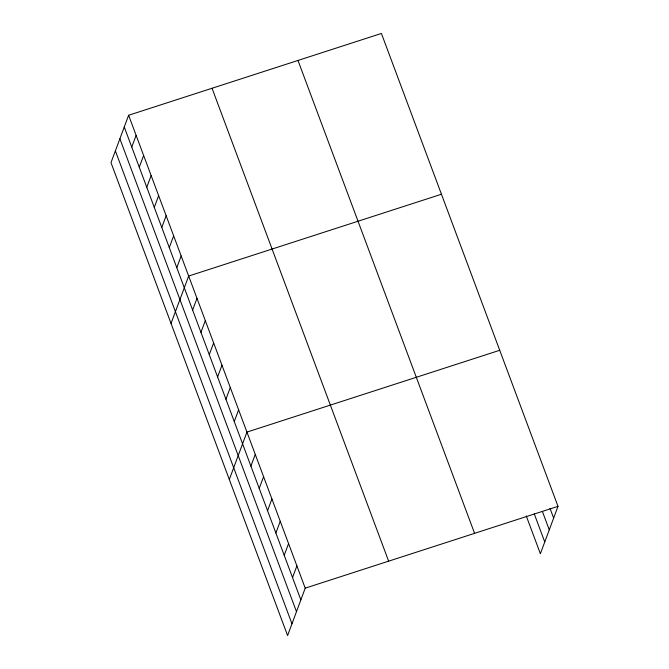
<?xml version="1.0" encoding="UTF-8"?>
<svg xmlns="http://www.w3.org/2000/svg" width="669" height="669" viewBox="0 0 669 669"><rect width="100%" height="100%" fill="white"/><g stroke="black" fill="none" stroke-linecap="round" stroke-linejoin="round"><path stroke-width="1" d="M128.624 115.26L110.995 162.651L287.595 635.55L305.215 588.16L128.624 115.26L381.405 33.45L558.005 506.349L540.376 553.74L526.26 515.941M131.768 147.088L136.125 135.355M139.269 167.183L143.634 155.459M146.779 187.278L151.135 175.554M154.28 207.382L158.645 195.649M161.789 227.477L166.146 215.753M169.29 247.58L173.656 235.848M176.8 267.675L181.157 255.951M171.038 323.436L188.666 276.046L441.448 194.236M192.63 310.065L196.987 298.341M200.951 332.359L205.316 320.635M209.28 354.654L213.637 342.929M217.609 376.948L221.966 365.224M225.93 399.242L230.295 387.51M234.259 421.537L238.616 409.804M229.316 479.497L246.945 432.099L499.726 350.288M250.908 466.126L255.265 454.393M259.229 488.42L263.594 476.688M267.558 510.706L271.915 498.982M275.879 533.001L280.244 521.276M284.208 555.295L288.565 543.571M292.529 577.59L296.894 565.865M305.215 588.16L558.005 506.349M550.018 508.381L553.639 518.074M542.383 511.425L549.266 529.848M534.255 513.859L544.758 541.974M297.989 60.444L474.58 533.344M212.04 88.266L388.639 561.157M124.258 126.985L300.858 599.884M119.885 138.759L296.484 611.658M115.377 150.885L291.968 623.784"/></g></svg>
